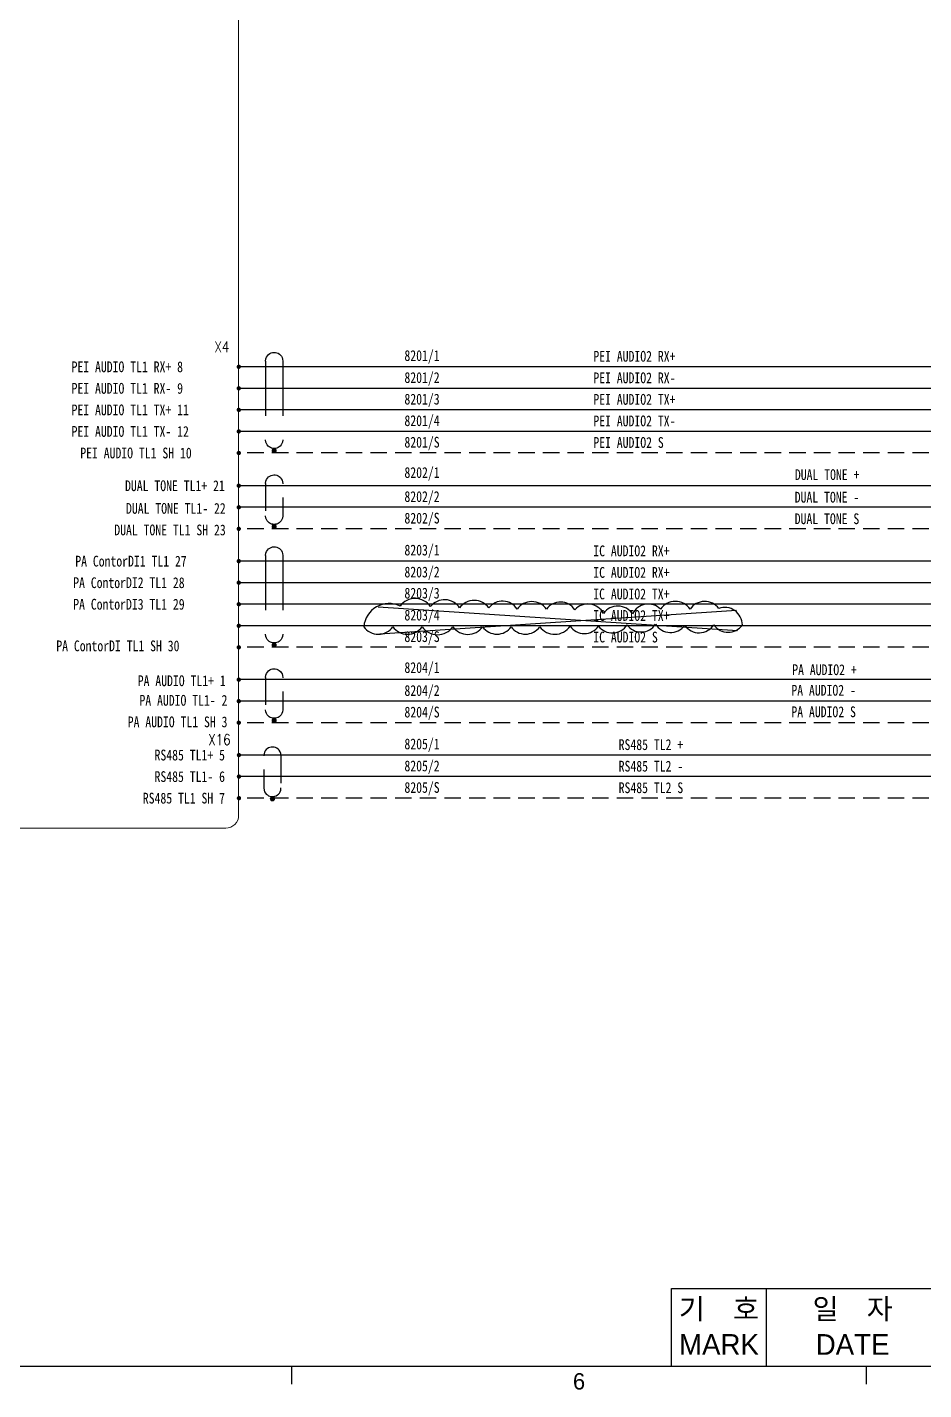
# Model space of a CAD drawing. Header units: millimetres. Extents: x 1677 to 2236, y -507 to -75.
# Drawn here: x 1792.6 to 1896.6, y -496.6 to -338.5 of the extents above; entities that cross this region are included whole.
import ezdxf
from ezdxf.enums import TextEntityAlignment as Align

# ---------------------------------------------------------------- set-up
doc = ezdxf.new("R2010")
doc.units = ezdxf.units.MM
doc.linetypes.add('HIDDEN', pattern=[9.525, 6.35, -3.175])
for name, color, linetype, lineweight in [('7', 7, 'Continuous', 15), ('LINE', 7, 'Continuous', 15), ('TEXT', 7, 'Continuous', 15)]:
    doc.layers.add(name, color=color, linetype=linetype, lineweight=lineweight)
for name, color, linetype in [('SHIELD', 41, 'Continuous'), ('TX+', 1, 'Continuous'), ('TX-', 30, 'Continuous')]:
    doc.layers.add(name, color=color, linetype=linetype)
doc.styles.add('ROMANS', font='txt', dxfattribs={"height": 0.2})
doc.styles.get("Standard").update_dxf_attribs({"font": 'txt.shx', "bigfont": 'whgtxt.shx'})

# ---------------------------------------------------------------- blocks, each defined once
blk = doc.blocks.new('BALL')
at = {"layer": 'LINE'}
h = blk.add_hatch(color=256, dxfattribs=at)
h.paths.add_polyline_path([(203.75, 320.23, 0.41419), (203.5, 319.98), (203.75, 319.98)])
h.paths.add_polyline_path([(203.75, 320.23), (203.75, 319.98), (204, 319.98, 0.41419)])
h.paths.add_polyline_path([(204, 319.98, 0.00002), (204, 319.98), (203.5, 319.98, 1.00004)])
blk.add_circle((203.75, 319.98), 0.25, dxfattribs=at)
blk = doc.blocks.new('A$C38FC7A60')
at = {"layer": 'SHIELD', "linetype": 'HIDDEN'}
for p, q in [((-1.98, 10), (-1.98, 2.5)), ((0, 0), (0, 0.52))]:
    blk.add_line(p, q, dxfattribs=at)
for points in [[(-1.98, 10), (-1.98, 10), (-1.94, 10.52), (-1.94, 10.52), (-1.23, 12.78), (1.93, 12.35), (1.98, 10), (1.98, 10), (1.98, 2.5), (1.98, 2.5)], [(1.98, 2.5), (1.98, 2.5), (1.94, 1.98), (1.94, 1.98), (1.34, 0.01), (-1.34, 0.01), (-1.94, 1.98), (-1.94, 1.98), (-1.98, 2.5), (-1.98, 2.5)]]:
    blk.add_open_spline(points, degree=3, knots=[0, 0, 0, 0, 1, 1, 1, 2, 2, 2, 3, 3, 3, 3], dxfattribs=at)
at = {"layer": 'SHIELD', "linetype": 'HIDDEN', "xscale": -2, "yscale": 2, "zscale": 2}
blk.add_blockref('BALL', (407.5, -639.96), dxfattribs=at)

msp = doc.modelspace()

# ---------------------------------------------------------------- linework, layer by layer
for p, q in [((2159.21, -377.86), (1817.14, -377.86)), ((2159.21, -380.36), (1817.14, -380.36)), ((2159.21, -382.86), (1817.14, -382.86)), ((2159.21, -385.36), (1817.14, -385.36)), ((2159.21, -391.66), (1817.14, -391.66)), ((2159.21, -394.16), (1817.14, -394.16)), ((2159.21, -400.41), (1817.14, -400.41)), ((2159.46, -402.91), (1817.14, -402.91)), ((2159.21, -405.41), (1817.14, -405.41)), ((2159.46, -407.91), (1817.14, -407.91)), ((2159.21, -414.16), (1817.14, -414.16)), ((2159.21, -416.66), (1817.14, -416.66))]:
    msp.add_line(p, q)
at = {"color": 1}
for p, q in [((1833.29, -405.72), (1874.96, -408.46)), ((1874.84, -406.14), (1833.49, -408.9))]:
    msp.add_line(p, q, dxfattribs=at)
at = {"color": 5, "linetype": 'Continuous'}
for p, q in [((1867.31, -493.8), (1867.31, -484.8)), ((1867.31, -484.8), (2029.81, -484.8)), ((1689.91, -493.8), (2223.31, -493.8))]:
    msp.add_line(p, q, dxfattribs=at)
at = {"color": 6, "linetype": 'Continuous'}
for p, q in [((1878.31, -493.8), (1878.31, -484.8)), ((1823.26, -495.91), (1823.26, -493.8)), ((1889.94, -495.91), (1889.94, -493.8))]:
    msp.add_line(p, q, dxfattribs=at)
at = {"const_width": 0.25}
for points in [[(1816.99, -377.86, 1), (1817.24, -377.86, 1)], [(1816.99, -380.36, 1), (1817.24, -380.36, 1)], [(1816.99, -382.86, 1), (1817.24, -382.86, 1)], [(1816.99, -385.36, 1), (1817.24, -385.36, 1)], [(1816.99, -387.86, 1), (1817.24, -387.86, 1)], [(1816.99, -391.66, 1), (1817.24, -391.66, 1)], [(1816.99, -394.16, 1), (1817.24, -394.16, 1)], [(1816.99, -396.66, 1), (1817.24, -396.66, 1)], [(1816.99, -400.41, 1), (1817.24, -400.41, 1)], [(1816.99, -402.91, 1), (1817.24, -402.91, 1)], [(1816.99, -405.41, 1), (1817.24, -405.41, 1)], [(1816.99, -407.91, 1), (1817.24, -407.91, 1)], [(1816.99, -410.41, 1), (1817.24, -410.41, 1)], [(1816.99, -414.16, 1), (1817.24, -414.16, 1)], [(1816.99, -416.66, 1), (1817.24, -416.66, 1)], [(1816.99, -419.16, 1), (1817.24, -419.16, 1)], [(1817.01, -422.91, 1), (1817.26, -422.91, 1)], [(1817.01, -425.41, 1), (1817.26, -425.41, 1)], [(1817.01, -427.91, 1), (1817.26, -427.91, 1)]]:
    msp.add_lwpolyline(points, format="xyb", close=True, dxfattribs=at)
at = {"color": 1}
msp.add_lwpolyline([(1831.61, -408.02, 0.520567), (1834.99, -408.02, 0.520567), (1834.99, -408.02, 0.520567), (1838.37, -408.02, 0.520567), (1838.37, -408.02, 0.520567), (1841.95, -408.02, 0.520567), (1841.95, -408.02, 0.520567), (1845.4, -408.02, 0.520567), (1845.4, -408.02, 0.520567), (1848.71, -408.02, 0.520567), (1848.71, -408.02, 0.520567), (1852.02, -408.02, 0.520567), (1852.02, -408.02, 0.520567), (1855.54, -407.95, 0.520567), (1855.54, -407.95, 0.520567), (1858.84, -407.95, 0.520567), (1858.84, -407.95, 0.520567), (1862.15, -407.81, 0.520567), (1862.15, -407.81, 0.520567), (1865.46, -407.73, 0.520567), (1865.46, -407.73, 0.520567), (1868.84, -407.88, 0.520567), (1868.84, -407.88, 0.520567), (1872.22, -407.81, 0.520567), (1872.22, -407.81, 0.520567), (1875.52, -407.81, 0.520567), (1875.52, -407.81, 0.520567), (1872.78, -405.91, 0.520567), (1872.78, -405.91, 0.520567), (1869.47, -405.98, 0.520567), (1869.47, -405.98, 0.520567), (1866.02, -405.98, 0.520567), (1866.02, -405.98, 0.520567), (1862.79, -406.54, 0.520567), (1862.79, -406.54, 0.520567), (1859.41, -406.47, 0.520567), (1859.41, -406.47, 0.520567), (1856.1, -406.05, 0.520567), (1856.1, -406.05, 0.520567), (1852.79, -405.98, 0.520567), (1852.79, -405.98, 0.520567), (1849.41, -405.98, 0.520567), (1849.41, -405.98, 0.520567), (1846.11, -405.84, 0.520567), (1846.11, -405.84, 0.520567), (1842.73, -405.84, 0.520567), (1842.73, -405.84, 0.520567), (1839.35, -405.69, 0.520567), (1839.35, -405.69, 0.520567), (1835.83, -405.62, 0.520567), (1835.83, -405.62, 0.520567)], format="xyb", close=True, dxfattribs=at)
at = {"layer": '7'}
msp.add_lwpolyline([(1773.6, -243.89), (1815.6, -243.89, -0.414214), (1817.1, -245.39), (1817.1, -429.89, -0.414214), (1815.6, -431.39), (1773.6, -431.39, -0.414214), (1772.1, -429.89), (1772.1, -245.39, -0.414214)], format="xyb", close=True, dxfattribs=at)
at = {"layer": 'SHIELD', "linetype": 'HIDDEN'}
for p, q in [((1820.23, -377.19), (1820.23, -386.35)), ((1821.22, -387.6), (1821.22, -387.34)), ((1820.23, -399.75), (1820.23, -408.9)), ((1821.22, -410.15), (1821.22, -409.89))]:
    msp.add_line(p, q, dxfattribs=at)
at = {"layer": 'SHIELD', "linetype": 'HIDDEN', "ltscale": 0.3}
for p, q in [((2157.19, -387.86), (1817.14, -387.86)), ((2157.19, -396.66), (1817.14, -396.66)), ((2157.19, -410.41), (1817.14, -410.41)), ((2157.19, -419.16), (1817.14, -419.16)), ((2157.19, -427.91), (1817.14, -427.91))]:
    msp.add_line(p, q, dxfattribs=at)
at = {"layer": 'SHIELD', "linetype": 'HIDDEN'}
for points, knots in [([(1820.23, -377.19), (1820.23, -377.19), (1820.25, -376.93), (1820.25, -376.93), (1820.61, -375.8), (1822.19, -376.02), (1822.22, -377.19)], [0, 0, 0, 0, 1, 1, 1, 2, 2, 2, 2]), ([(1822.22, -386.35), (1822.22, -386.35), (1822.19, -386.6), (1822.19, -386.6), (1821.9, -387.59), (1820.55, -387.59), (1820.25, -386.6), (1820.25, -386.6), (1820.23, -386.35), (1820.23, -386.35)], [0, 0, 0, 0, 1, 1, 1, 2, 2, 2, 3, 3, 3, 3]), ([(1820.23, -399.75), (1820.23, -399.75), (1820.25, -399.49), (1820.25, -399.49), (1820.61, -398.36), (1822.19, -398.57), (1822.22, -399.75)], [0, 0, 0, 0, 1, 1, 1, 2, 2, 2, 2]), ([(1822.22, -408.9), (1822.22, -408.9), (1822.19, -409.16), (1822.19, -409.16), (1821.9, -410.15), (1820.55, -410.15), (1820.25, -409.16), (1820.25, -409.16), (1820.23, -408.9), (1820.23, -408.9)], [0, 0, 0, 0, 1, 1, 1, 2, 2, 2, 3, 3, 3, 3])]:
    msp.add_open_spline(points, degree=3, knots=knots, dxfattribs=at)
for points in [[(1822.22, -377.19), (1822.22, -377.19), (1822.22, -386.35), (1822.22, -386.35)], [(1822.22, -399.75), (1822.22, -399.75), (1822.22, -408.9), (1822.22, -408.9)]]:
    msp.add_open_spline(points, degree=3, dxfattribs=at)
at = {"layer": 'TX+'}
msp.add_line((2159.21, -422.91), (1817.14, -422.91), dxfattribs=at)
at = {"layer": 'TX-'}
msp.add_line((2159.21, -425.41), (1817.14, -425.41), dxfattribs=at)

# ---------------------------------------------------------------- block references
at = {"layer": '7', "yscale": 0.5, "zscale": 0.5}
for p, xscale in [((1821.22, -396.4), 0.5), ((1821.22, -418.9), 0.5), ((1821.01, -427.98), -0.5)]:
    msp.add_blockref('A$C38FC7A60', p, dxfattribs=dict(at, xscale=xscale))
at = {"layer": 'SHIELD', "linetype": 'HIDDEN', "xscale": -1}
for p in [(2024.97, -707.57), (2024.97, -730.13)]:
    msp.add_blockref('BALL', p, dxfattribs=at)

# ---------------------------------------------------------------- texts
at = {"color": 4, "attachment_point": 5, "style": 'ROMANS'}
for s, insert, char_height in [('{\\fﾱﾼﾸﾲￃﾼ|b0|i0|c129|p49;기\u3000호 }', (1872.81, -487.3), 2.4), ('{\\fﾱﾼﾸﾲￃﾼ|b0|i0|c129|p49;일\u3000자 }', (1888.31, -487.3), 2.4), ('{\\fﾱﾼﾸﾲￃﾼ|b0|i0|c129|p49;MARK }', (1872.81, -491.3), 2.4), ('{\\fﾱﾼﾸﾲￃﾼ|b0|i0|c129|p49;DATE }', (1888.31, -491.3), 2.4), ('{\\fﾱﾼﾸﾲￃﾼ|b0|i0|c129|p49;6 }', (1856.58, -495.59), 1.9)]:
    msp.add_mtext(s, dxfattribs=dict(at, insert=insert, char_height=char_height))
at = {"layer": 'TEXT', "width": 0.8}
for s, p in [('X4', (1816.01, -375.54)), ('X16', (1816.16, -421.12))]:
    msp.add_text(s, height=1.25, dxfattribs=at).set_placement(p, align=Align.MIDDLE_RIGHT)
at = {"layer": 'TEXT', "style": 'ROMANS', "width": 0.8}
for s, p in [('8201/1', (1840.41, -376.56)), ('8201/2', (1840.41, -379.11)), ('8201/3', (1840.41, -381.61)), ('8201/4', (1840.41, -384.11)), ('8201/S', (1840.41, -386.61)), ('8202/1', (1840.41, -390.13)), ('DUAL TONE +', (1889.1, -390.37)), ('DUAL TONE TL1+ 21', (1815.49, -391.66)), ('DUAL TONE TL1- 22', (1815.6, -394.29)), ('8202/2', (1840.41, -392.92)), ('DUAL TONE -', (1889.08, -392.99)), ('8202/S', (1840.41, -395.42)), ('DUAL TONE S', (1889.08, -395.49)), ('DUAL TONE TL1 SH 23', (1815.6, -396.79)), ('8203/1', (1840.41, -399.12)), ('8203/2', (1840.41, -401.67)), ('8203/3', (1840.41, -404.12)), ('8203/4', (1840.41, -406.67)), ('8203/S', (1840.41, -409.17)), ('8204/1', (1840.41, -412.76)), ('PA AUDIO2 +', (1888.79, -413.01)), ('PA AUDIO TL1+ 1', (1815.6, -414.29)), ('8204/2', (1840.41, -415.42)), ('PA AUDIO2 -', (1888.69, -415.39)), ('PA AUDIO TL1- 2', (1815.8, -416.56)), ('8204/S', (1840.41, -417.92)), ('PA AUDIO2 S', (1888.69, -417.89)), ('PA AUDIO TL1 SH 3', (1815.8, -419.06)), ('8205/1', (1840.41, -421.62)), ('RS485 TL2 +', (1868.66, -421.7)), ('RS485 TL1+ 5', (1815.51, -422.91)), ('8205/2', (1840.41, -424.17)), ('RS485 TL2 -', (1868.66, -424.2)), ('RS485 TL1- 6', (1815.51, -425.41)), ('8205/S', (1840.41, -426.67)), ('RS485 TL2 S', (1868.66, -426.7)), ('RS485 TL1 SH 7', (1815.51, -427.91))]:
    msp.add_text(s, height=1.25, dxfattribs=at).set_placement(p, align=Align.MIDDLE_RIGHT)
for s, p in [('PEI AUDIO2 RX+', (1858.24, -376.64)), ('PEI AUDIO TL1 RX+ 8', (1797.72, -377.86)), ('PEI AUDIO2 RX-', (1858.24, -379.14)), ('PEI AUDIO TL1 RX- 9', (1797.72, -380.36)), ('PEI AUDIO2 TX+', (1858.24, -381.64)), ('PEI AUDIO TL1 TX+ 11', (1797.72, -382.86)), ('PEI AUDIO2 TX-', (1858.24, -384.14)), ('PEI AUDIO TL1 TX- 12', (1797.72, -385.36)), ('PEI AUDIO TL1 SH 10', (1798.73, -387.86)), ('PEI AUDIO2 S', (1858.24, -386.64)), ('PA ContorDI1 TL1 27', (1798.15, -400.41)), ('IC AUDIO2 RX+', (1858.23, -399.22)), ('IC AUDIO2 RX+', (1858.23, -401.72)), ('PA ContorDI2 TL1 28', (1797.91, -402.91)), ('IC AUDIO2 TX+', (1858.23, -404.22)), ('PA ContorDI3 TL1 29', (1797.91, -405.41)), ('IC AUDIO2 TX+', (1858.23, -406.72)), ('IC AUDIO2 S', (1858.23, -409.22)), ('PA ContorDI TL1 SH 30', (1795.95, -410.24))]:
    msp.add_text(s, height=1.25, dxfattribs=at).set_placement(p, align=Align.MIDDLE_LEFT)

doc.saveas('drawing.dxf')
